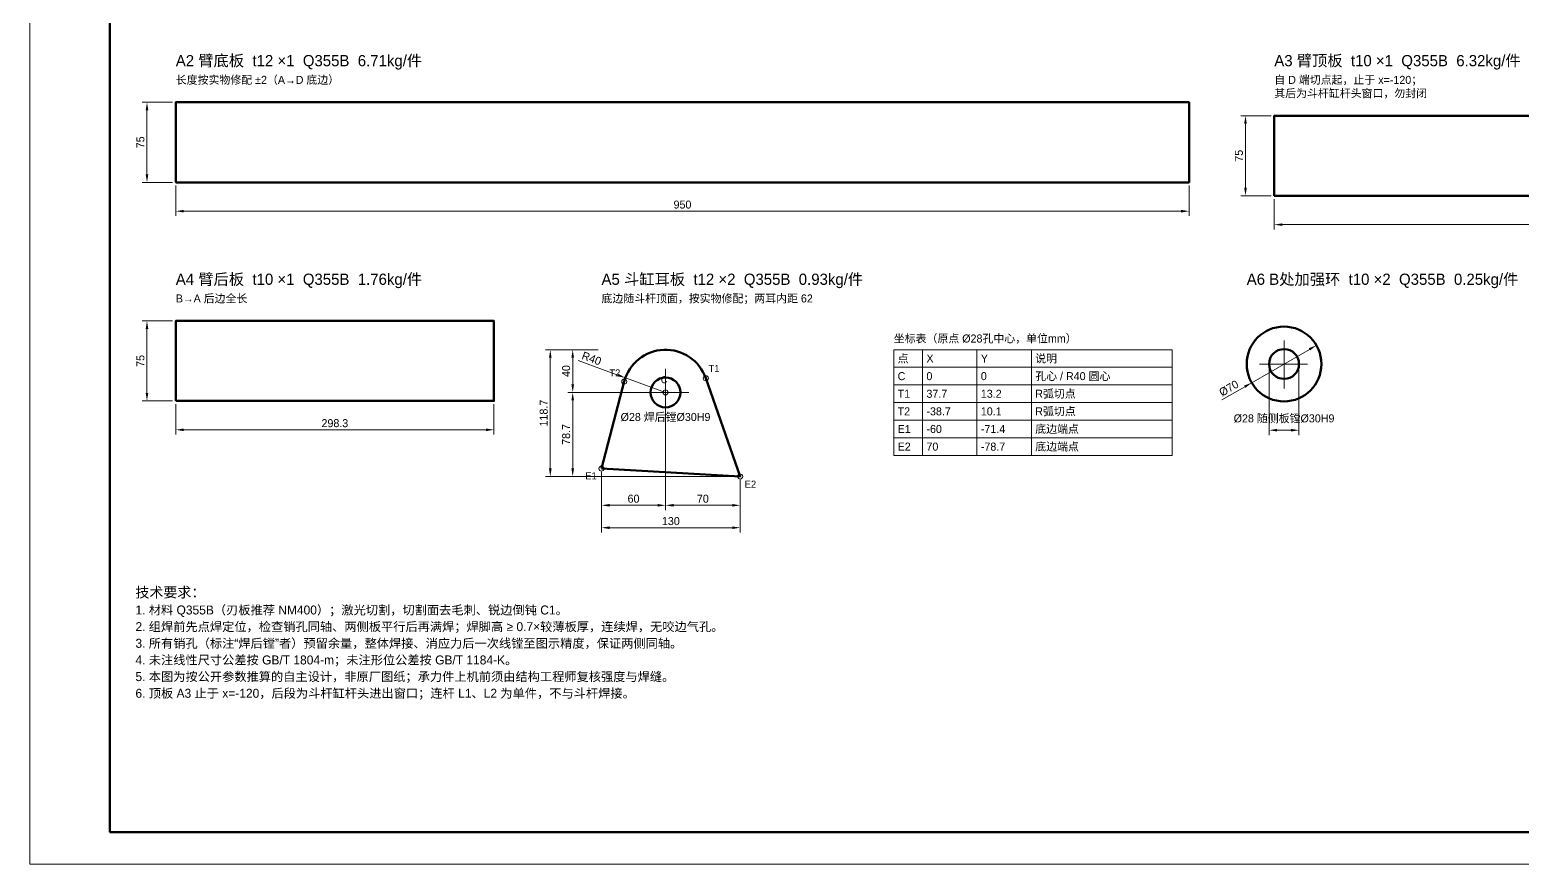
# Model space of a CAD drawing. Header units: millimetres. Extents: x 0 to 2523, y 0 to 1782.
# Drawn here: x 0 to 1399, y 0 to 781 of the extents above; entities that cross this region are included whole.
import ezdxf
from ezdxf.enums import TextEntityAlignment as Align

# ---------------------------------------------------------------- set-up
doc = ezdxf.new("R2010")
doc.units = ezdxf.units.MM
doc.header["$LTSCALE"] = 3
doc.linetypes.add('GB_CENTER', pattern=[20, 15, -2, 1, -2])
for name, color, linetype, lineweight in [('CENTER', 7, 'GB_CENTER', 18), ('DIM', 7, 'Continuous', 18), ('FRAME', 7, 'Continuous', 70), ('OUTLINE', 7, 'Continuous', 50), ('TEXT', 7, 'Continuous', 25), ('THIN', 7, 'Continuous', 18)]:
    doc.layers.add(name, color=color, linetype=linetype, lineweight=lineweight)
doc.styles.add('CJK', font='wqy-zenhei.ttc')
doc.dimstyles.new('GB', dxfattribs={"dimscale": 3, "dimtxt": 2.5, "dimasz": 2.5, "dimexe": 1.5, "dimexo": 1, "dimgap": 0.8, "dimtad": 1, "dimdec": 1, "dimdsep": 46, "dimtxsty": 'CJK', "dimcen": 2.5, "dimazin": 3, "dimtfac": 1, "dimtmove": 0, "dimatfit": 3, "dimlwd": 18, "dimlwe": 18})

msp = doc.modelspace()

# ---------------------------------------------------------------- linework, layer by layer
at = {"layer": 'CENTER'}
for p, q in [((1175.74, 445.41), (1175.74, 491.41)), ((595.9, 418.81), (595.9, 464.81)), ((1152.74, 468.41), (1198.74, 468.41)), ((572.9, 441.81), (618.9, 441.81))]:
    msp.add_line(p, q, dxfattribs=at)
at = {"layer": 'FRAME'}
msp.add_lwpolyline([(75, 30), (2493, 30), (2493, 1752), (75, 1752)], close=True, dxfattribs=at)
at = {"layer": 'OUTLINE'}
for points in [[(136.81, 638.55), (1086.79, 638.55), (1086.79, 713.55), (136.81, 713.55)], [(1166.6, 625.95), (2240.85, 625.95), (2240.85, 700.95), (1166.6, 700.95)], [(136.81, 433.81), (435.09, 433.81), (435.09, 508.81), (136.81, 508.81)]]:
    msp.add_lwpolyline(points, close=True, dxfattribs=at)
for points in [[(1140.74, 468.41, 1), (1210.74, 468.41, 1)], [(535.9, 370.43), (665.9, 363.09), (633.65, 455.05, 0.7401232), (557.2, 451.92)]]:
    msp.add_lwpolyline(points, format="xyb", close=True, dxfattribs=at)
for centre in [(1175.74, 468.41), (595.9, 441.81)]:
    msp.add_circle(centre, 14, dxfattribs=at)
at = {"layer": 'THIN'}
for p, q in [((809.9, 481.81), (1070.9, 481.81)), ((809.9, 481.81), (809.9, 382.81)), ((836.9, 481.81), (836.9, 382.81)), ((887.9, 481.81), (887.9, 382.81)), ((938.9, 481.81), (938.9, 382.81)), ((1070.9, 481.81), (1070.9, 382.81)), ((809.9, 465.31), (1070.9, 465.31)), ((809.9, 448.81), (1070.9, 448.81)), ((809.9, 432.31), (1070.9, 432.31)), ((809.9, 415.81), (1070.9, 415.81)), ((809.9, 399.31), (1070.9, 399.31)), ((809.9, 382.81), (1070.9, 382.81))]:
    msp.add_line(p, q, dxfattribs=at)
msp.add_lwpolyline([(0, 0), (2523, 0), (2523, 1782), (0, 1782)], close=True, dxfattribs=at)
for centre in [(557.2, 451.92), (633.65, 455.05), (595.9, 441.81), (535.9, 370.43), (665.9, 363.09)]:
    msp.add_circle(centre, 2.4, dxfattribs=at)

# ---------------------------------------------------------------- texts
at = {"layer": 'DIM', "style": 'CJK'}
for s, p in [('T2', (548.37, 460.05)), ('T1', (641.37, 464.23)), ('C', (594.66, 453.74)), ('E1', (526.01, 363.64)), ('E2', (675.49, 355.87))]:
    msp.add_text(s, height=6.6, dxfattribs=at).set_placement(p, align=Align.MIDDLE_CENTER)
msp.add_text('Ø28 焊后镗Ø30H9', height=7.5, dxfattribs=at).set_placement((595.9, 412.81), align=Align.BOTTOM_CENTER)
at = {"layer": 'TEXT', "style": 'CJK'}
for s, height, p in [('A2 臂底板  t12 ×1  Q355B  6.71kg/件', 10.5, (136.81, 744.15)), ('A3 臂顶板  t10 ×1  Q355B  6.32kg/件', 10.5, (1166.6, 744.15)), ('长度按实物修配 ±2（A→D 底边）', 7.5, (136.81, 728.55)), ('自 D 端切点起，止于 x=-120；', 7.5, (1166.6, 728.55)), ('其后为斗杆缸杆头窗口，勿封闭', 7.5, (1166.6, 715.95)), ('A4 臂后板  t10 ×1  Q355B  1.76kg/件', 10.5, (136.81, 539.41)), ('A5 斗缸耳板  t12 ×2  Q355B  0.93kg/件', 10.5, (535.9, 539.41)), ('A6 B处加强环  t10 ×2  Q355B  0.25kg/件', 10.5, (1140.74, 539.41)), ('B→A 后边全长', 7.5, (136.81, 523.81)), ('底边随斗杆顶面，按实物修配；两耳内距 62', 7.5, (535.9, 523.81)), ('坐标表（原点 Ø28孔中心，单位mm）', 7.5, (809.9, 486.31)), ('技术要求：', 9.6, (99, 246.9)), ('1. 材料 Q355B（刃板推荐 NM400）；激光切割，切割面去毛刺、锐边倒钝 C1。', 8.4, (99, 231.3)), ('2. 组焊前先点焊定位，检查销孔同轴、两侧板平行后再满焊；焊脚高 ≥ 0.7×较薄板厚，连续焊，无咬边气孔。', 8.4, (99, 215.7)), ('3. 所有销孔（标注“焊后镗”者）预留余量，整体焊接、消应力后一次线镗至图示精度，保证两侧同轴。', 8.4, (99, 200.1)), ('4. 未注线性尺寸公差按 GB/T 1804-m；未注形位公差按 GB/T 1184-K。', 8.4, (99, 184.5)), ('5. 本图为按公开参数推算的自主设计，非原厂图纸；承力件上机前须由结构工程师复核强度与焊缝。', 8.4, (99, 168.9)), ('6. 顶板 A3 止于 x=-120，后段为斗杆缸杆头进出窗口；连杆 L1、L2 为单件，不与斗杆焊接。', 8.4, (99, 153.3))]:
    msp.add_text(s, height=height, dxfattribs=at).set_placement(p, align=Align.BOTTOM_LEFT)
for s, p in [('点', (813.5, 473.56)), ('X', (840.5, 473.56)), ('Y', (891.5, 473.56)), ('说明', (942.5, 473.56)), ('孔心 / R40 圆心', (942.5, 457.06)), ('C', (813.5, 457.06)), ('0', (840.5, 457.06)), ('0', (891.5, 457.06)), ('T1', (813.5, 440.56)), ('37.7', (840.5, 440.56)), ('13.2', (891.5, 440.56)), ('R弧切点', (942.5, 440.56)), ('T2', (813.5, 424.06)), ('-38.7', (840.5, 424.06)), ('10.1', (891.5, 424.06)), ('R弧切点', (942.5, 424.06)), ('E1', (813.5, 407.56)), ('-60', (840.5, 407.56)), ('-71.4', (891.5, 407.56)), ('底边端点', (942.5, 407.56)), ('E2', (813.5, 391.06)), ('70', (840.5, 391.06)), ('-78.7', (891.5, 391.06)), ('底边端点', (942.5, 391.06))]:
    msp.add_text(s, height=7.5, dxfattribs=at).set_placement(p, align=Align.MIDDLE_LEFT)

# ---------------------------------------------------------------- dimensions: what is measured, and where the dimension line sits
at = {"layer": 'DIM'}
for base, p1, p2 in [((109.81, 638.55), (136.81, 638.55), (136.81, 713.55)), ((1139.6, 625.95), (1166.6, 625.95), (1166.6, 700.95)), ((109.81, 433.81), (136.81, 433.81), (136.81, 508.81)), ((487.9, 363.09), (665.9, 363.09), (535.9, 481.81)), ((508.9, 441.81), (595.9, 441.81), (535.9, 481.81)), ((508.9, 363.09), (665.9, 363.09), (595.9, 441.81))]:
    msp.add_linear_dim(base=base, p1=p1, p2=p2, angle=90, dimstyle='GB', dxfattribs=at).render()
for base, p1, p2 in [((136.81, 611.55), (136.81, 638.55), (1086.79, 638.55)), ((1166.6031, 598.9511), (1166.6031, 625.9511), (2240.847, 625.9511)), ((136.81, 406.81), (136.81, 433.81), (435.09, 433.81)), ((535.9, 336.09), (535.9, 370.43), (595.9, 441.81)), ((595.9, 336.09), (595.9, 441.81), (665.9, 363.09)), ((535.9, 315.09), (535.9, 370.43), (665.9, 363.09))]:
    msp.add_linear_dim(base=base, p1=p1, p2=p2, dimstyle='GB', dxfattribs=at).render()
msp.add_radius_dim(center=(595.9, 441.81), radius=40, location=(524.49, 467.8), dimstyle='GB', dxfattribs=at).render()
msp.add_diameter_dim_2p(p1=(1206.05, 485.91), p2=(1145.43, 450.91), dimstyle='GB', override={"dimtofl": 1}, dxfattribs=at).render()
msp.add_linear_dim(base=(1161.74, 406.41), p1=(1161.74, 468.41), p2=(1189.74, 468.41), text='Ø28 随侧板镗Ø30H9', dimstyle='GB', dxfattribs=at).render()

doc.saveas('drawing.dxf')
